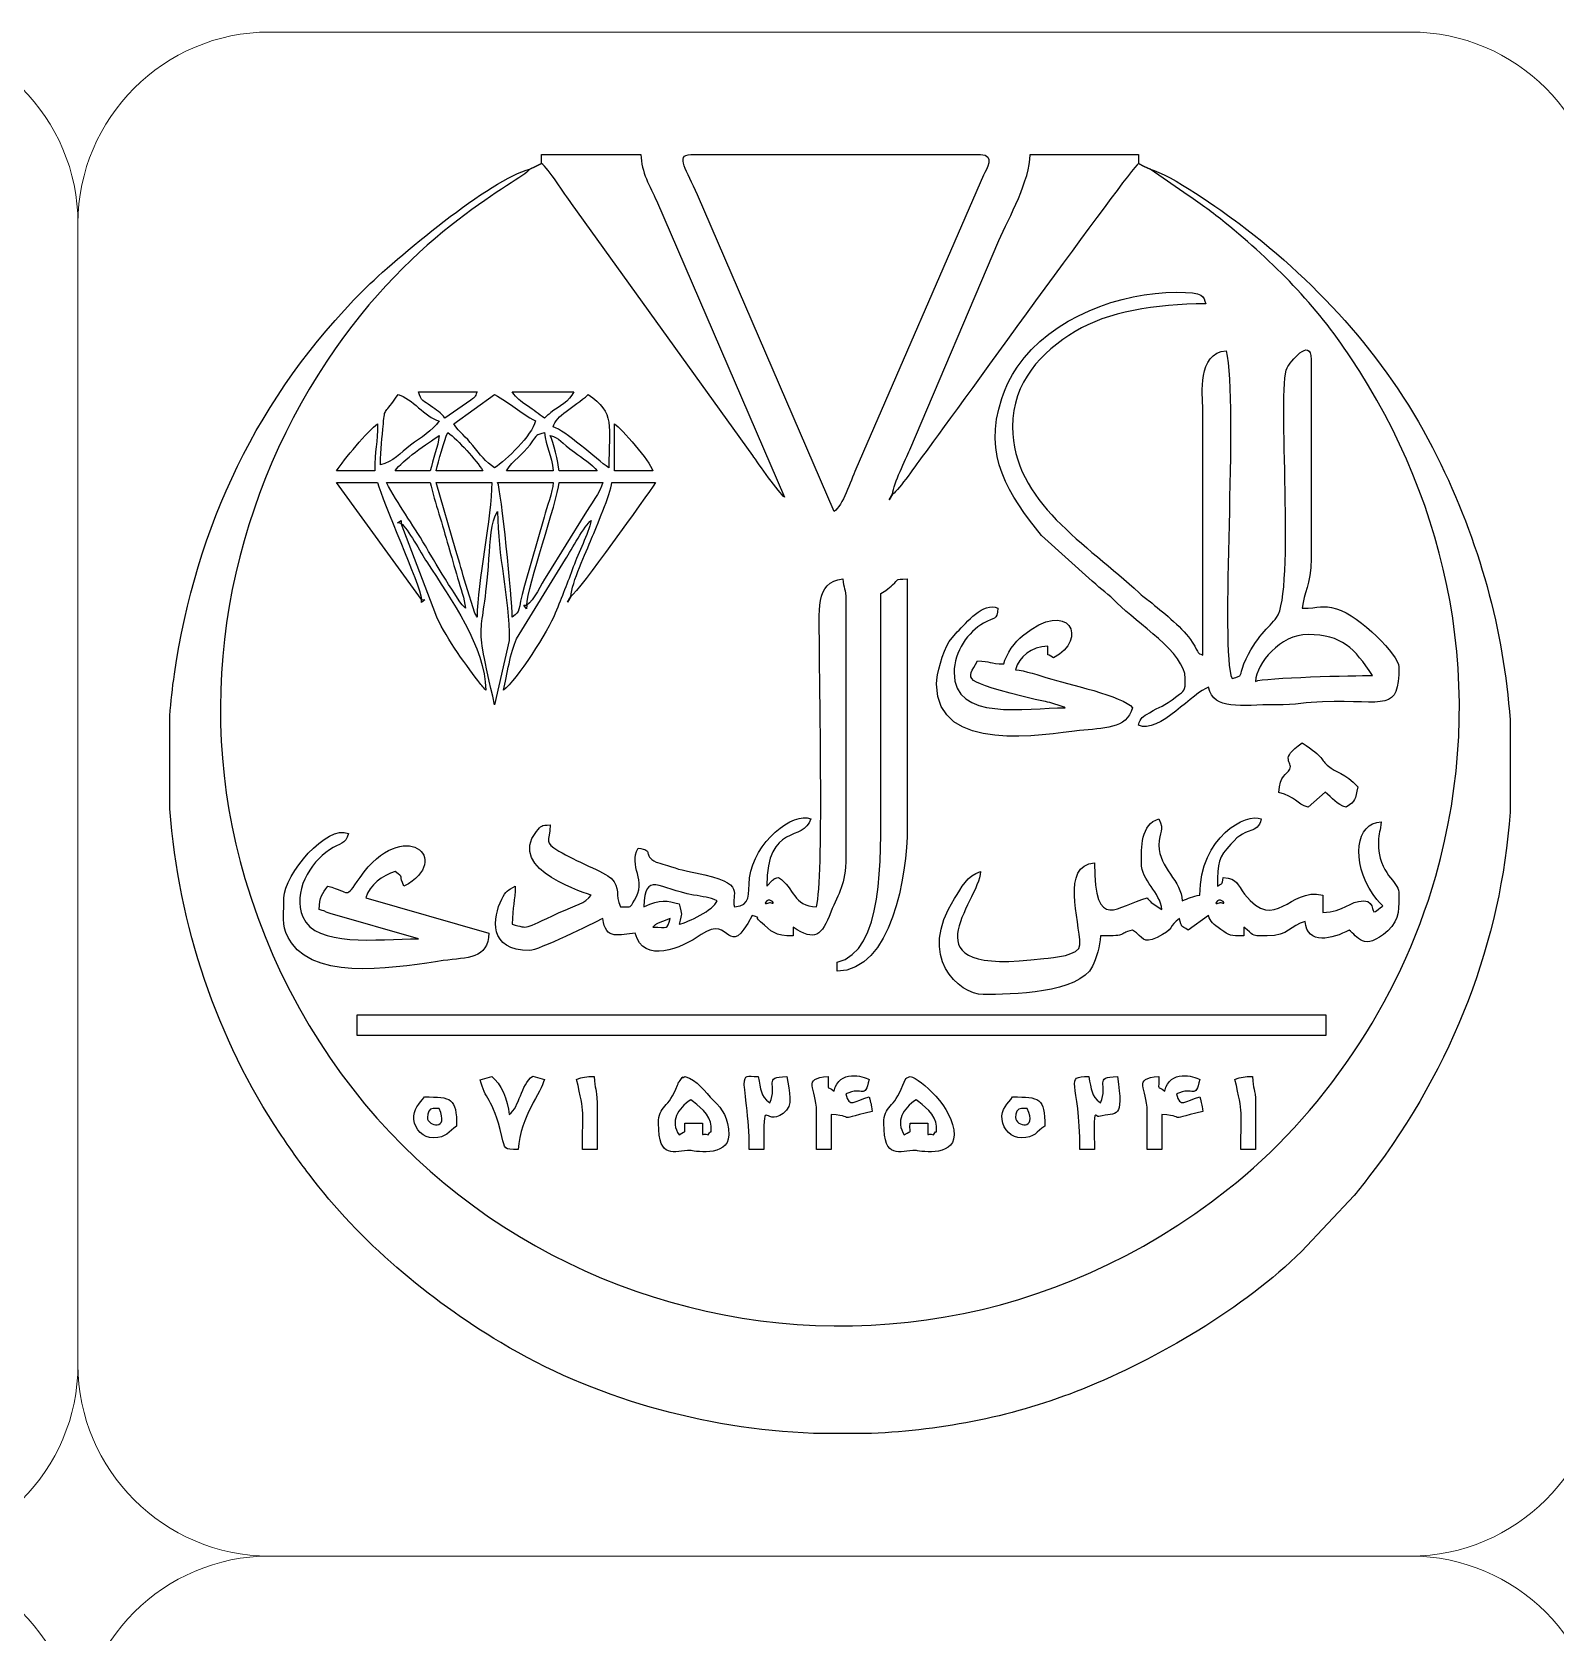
# Model space of a CAD drawing. Header units: millimetres. Extents: x -591 to 604, y 170 to 320.
# Drawn here: x 5.3 to 55.1, y 267.6 to 319.9 of the extents above; entities that cross this region are included whole.
import ezdxf

# ---------------------------------------------------------------- set-up
doc = ezdxf.new("R2010")
doc.units = ezdxf.units.MM
doc.header["$MEASUREMENT"] = 0
doc.layers.add('Layer 1', color=7, linetype='Continuous')

msp = doc.modelspace()

# ---------------------------------------------------------------- linework, layer by layer
at = {"layer": 'Layer 1', "color": 250, "lineweight": 18}
for points in [[(-36.7708, 319.8725), (-36.7708, 319.8725), (0.5166, 319.8725), (0.5166, 319.8725), (3.9625, 319.8725), (6.7729, 317.0621), (6.7729, 313.6162), (6.7729, 313.6162), (6.7729, 276.3288), (6.7729, 276.3288), (6.7729, 272.8829), (3.9625, 270.0725), (0.5166, 270.0725), (0.5166, 270.0725), (-36.7708, 270.0725), (-36.7708, 270.0725), (-40.2167, 270.0725), (-43.0271, 272.8829), (-43.0271, 276.3288), (-43.0271, 276.3288), (-43.0271, 313.6162), (-43.0271, 313.6162), (-43.0271, 317.0621), (-40.2167, 319.8725), (-36.7708, 319.8725)], [(13.0292, 319.8725), (13.0292, 319.8725), (50.3166, 319.8725), (50.3166, 319.8725), (53.7625, 319.8725), (56.5729, 317.0621), (56.5729, 313.6162), (56.5729, 313.6162), (56.5729, 276.3288), (56.5729, 276.3288), (56.5729, 272.8829), (53.7625, 270.0725), (50.3166, 270.0725), (50.3166, 270.0725), (13.0292, 270.0725), (13.0292, 270.0725), (9.5833, 270.0725), (6.7729, 272.8829), (6.7729, 276.3288), (6.7729, 276.3288), (6.7729, 313.6162), (6.7729, 313.6162), (6.7729, 317.0621), (9.5833, 319.8725), (13.0292, 319.8725)], [(-36.7708, 270.0725), (-36.7708, 270.0725), (0.5166, 270.0725), (0.5166, 270.0725), (3.9625, 270.0725), (6.7729, 267.2621), (6.7729, 263.8162), (6.7729, 263.8162), (6.7729, 226.5288), (6.7729, 226.5288), (6.7729, 223.0829), (3.9625, 220.2725), (0.5166, 220.2725), (0.5166, 220.2725), (-36.7708, 220.2725), (-36.7708, 220.2725), (-40.2167, 220.2725), (-43.0271, 223.0829), (-43.0271, 226.5288), (-43.0271, 226.5288), (-43.0271, 263.8162), (-43.0271, 263.8162), (-43.0271, 267.2621), (-40.2167, 270.0725), (-36.7708, 270.0725)], [(13.0292, 270.0725), (13.0292, 270.0725), (50.3166, 270.0725), (50.3166, 270.0725), (53.7625, 270.0725), (56.5729, 267.2621), (56.5729, 263.8162), (56.5729, 263.8162), (56.5729, 226.5288), (56.5729, 226.5288), (56.5729, 223.0829), (53.7625, 220.2725), (50.3166, 220.2725), (50.3166, 220.2725), (13.0292, 220.2725), (13.0292, 220.2725), (9.5833, 220.2725), (6.7729, 223.0829), (6.7729, 226.5288), (6.7729, 226.5288), (6.7729, 263.8162), (6.7729, 263.8162), (6.7729, 267.2621), (9.5833, 270.0725), (13.0292, 270.0725)]]:
    msp.add_open_spline(points, degree=3, knots=[0, 0, 0, 0, 0.125, 0.125, 0.125, 0.25, 0.25, 0.25, 0.375, 0.375, 0.375, 0.5, 0.5, 0.5, 0.625, 0.625, 0.625, 0.75, 0.75, 0.75, 0.875, 0.875, 0.875, 1, 1, 1, 1], dxfattribs=at)
at = {"layer": 'Layer 1', "color": 240}
for points, knots in [([(21.7283, 315.4831), (21.7283, 315.4831), (21.5371, 315.3875), (21.5371, 315.3875), (21.5371, 315.3875), (21.7283, 315.4831), (21.7283, 315.4831)], [0, 0, 0, 0, 0.5, 0.5, 0.5, 1, 1, 1, 1]), ([(21.9196, 315.5787), (21.9196, 315.5787), (21.7283, 315.4831), (21.7283, 315.4831), (21.7283, 315.4831), (21.9196, 315.5787), (21.9196, 315.5787)], [0, 0, 0, 0, 0.5, 0.5, 0.5, 1, 1, 1, 1]), ([(21.9196, 315.5787), (22.1502, 315.4096), (22.6702, 314.5777), (22.9027, 314.267), (22.9027, 314.267), (28.8232, 306.0356), (28.8232, 306.0356), (28.9936, 305.7854), (29.6925, 304.7977), (29.8561, 304.678), (29.8561, 304.678), (25.6753, 314.3622), (25.6753, 314.3622), (25.4812, 314.8163), (25.1706, 315.3037), (25.1706, 315.8656), (25.1706, 315.8656), (21.9196, 315.8656), (21.9196, 315.8656), (21.9196, 315.8656), (21.9196, 315.5787), (21.9196, 315.5787)], [0, 0, 0, 0, 0.1428571, 0.1428571, 0.1428571, 0.2857143, 0.2857143, 0.2857143, 0.4285714, 0.4285714, 0.4285714, 0.5714286, 0.5714286, 0.5714286, 0.7142857, 0.7142857, 0.7142857, 0.8571429, 0.8571429, 0.8571429, 1, 1, 1, 1]), ([(31.4816, 304.1999), (31.7687, 304.4104), (32.0157, 305.1724), (32.1919, 305.5932), (32.1919, 305.5932), (36.3667, 315.1944), (36.3667, 315.1944), (36.4563, 315.3854), (36.7591, 315.8656), (36.2625, 315.8656), (36.2625, 315.8656), (26.7963, 315.8656), (26.7963, 315.8656), (26.2735, 315.8656), (26.6796, 315.3359), (27.0138, 314.5534), (27.0138, 314.5534), (31.4816, 304.1999), (31.4816, 304.1999)], [0, 0, 0, 0, 0.1666667, 0.1666667, 0.1666667, 0.3333333, 0.3333333, 0.3333333, 0.5, 0.5, 0.5, 0.6666667, 0.6666667, 0.6666667, 0.8333333, 0.8333333, 0.8333333, 1, 1, 1, 1]), ([(33.394, 304.7736), (33.6156, 304.922), (34.1902, 305.7717), (34.405, 306.0575), (35.1037, 306.9873), (41.1305, 315.3622), (41.4261, 315.5787), (41.4261, 315.5787), (41.4261, 315.8656), (41.4261, 315.8656), (41.4261, 315.8656), (37.8881, 315.8656), (37.8881, 315.8656), (37.8881, 315.0549), (37.1991, 313.802), (36.869, 313.06), (36.869, 313.06), (33.9541, 306.2215), (33.9541, 306.2215), (33.8212, 305.8995), (33.424, 305.1346), (33.394, 304.7736)], [0, 0, 0, 0, 0.1428571, 0.1428571, 0.1428571, 0.2857143, 0.2857143, 0.2857143, 0.4285714, 0.4285714, 0.4285714, 0.5714286, 0.5714286, 0.5714286, 0.7142857, 0.7142857, 0.7142857, 0.8571429, 0.8571429, 0.8571429, 1, 1, 1, 1]), ([(41.6174, 315.4831), (41.6174, 315.4831), (41.4261, 315.5787), (41.4261, 315.5787), (41.4261, 315.5787), (41.6174, 315.4831), (41.6174, 315.4831)], [0, 0, 0, 0, 0.5, 0.5, 0.5, 1, 1, 1, 1]), ([(41.8086, 315.3875), (41.8086, 315.3875), (41.6174, 315.4831), (41.6174, 315.4831), (41.6174, 315.4831), (41.8086, 315.3875), (41.8086, 315.3875)], [0, 0, 0, 0, 0.5, 0.5, 0.5, 1, 1, 1, 1]), ([(41.8086, 315.3875), (41.8086, 315.3875), (43.0517, 314.527), (43.0517, 314.527), (43.5052, 314.2247), (43.8274, 313.9902), (44.2645, 313.6364), (45.8564, 312.3483), (47.2343, 310.9385), (48.3687, 309.2301), (51.5679, 304.4115), (52.8842, 298.4305), (51.1401, 292.2866), (49.9464, 288.0813), (47.3604, 284.438), (44.35, 282.0562), (32.9688, 273.0512), (16.3576, 278.2985), (12.2269, 292.2121), (10.456, 298.177), (11.7464, 304.354), (14.9008, 309.1151), (17.785, 313.4681), (21.2318, 314.9707), (21.5371, 315.3875), (20.2893, 315.0968), (17.1263, 312.4586), (16.1108, 311.4432), (12.6588, 307.9916), (10.6269, 303.7153), (9.9241, 298.8881), (9.8586, 298.4392), (9.8096, 297.9872), (9.7759, 297.5331), (9.7759, 297.5331), (9.7759, 294.4858), (9.7759, 294.4858), (10.0508, 290.6946), (11.3288, 286.9401), (13.371, 283.8897), (13.7116, 283.381), (13.9595, 283.0306), (14.3237, 282.5477), (15.9836, 280.3463), (18.2312, 278.46), (20.5861, 277.0489), (23.6029, 275.2412), (27.1899, 274.2299), (30.8087, 274.0793), (30.8087, 274.0793), (32.7016, 274.0793), (32.7016, 274.0793), (35.0773, 274.1787), (37.4263, 274.6554), (39.5957, 275.5271), (42.0467, 276.5121), (44.8903, 278.181), (46.7588, 280.0297), (46.7588, 280.0297), (48.4738, 281.8528), (48.4738, 281.8528), (48.6527, 282.0643), (48.8271, 282.2916), (48.981, 282.4928), (51.7437, 286.1041), (53.2745, 290.1925), (53.5699, 294.3787), (53.5699, 294.3787), (53.5699, 297.3939), (53.5699, 297.3939), (53.3652, 300.3065), (52.5689, 303.2224), (51.1794, 306.0167), (49.6627, 309.0669), (47.3818, 311.6047), (44.7182, 313.6118), (44.1522, 314.0384), (42.463, 315.2351), (41.8086, 315.3875)], [0, 0, 0, 0, 0.0384615, 0.0384615, 0.0384615, 0.0769231, 0.0769231, 0.0769231, 0.1153846, 0.1153846, 0.1153846, 0.1538462, 0.1538462, 0.1538462, 0.1923077, 0.1923077, 0.1923077, 0.2307692, 0.2307692, 0.2307692, 0.2692308, 0.2692308, 0.2692308, 0.3076923, 0.3076923, 0.3076923, 0.3461538, 0.3461538, 0.3461538, 0.3846154, 0.3846154, 0.3846154, 0.4230769, 0.4230769, 0.4230769, 0.4615385, 0.4615385, 0.4615385, 0.5, 0.5, 0.5, 0.5384615, 0.5384615, 0.5384615, 0.5769231, 0.5769231, 0.5769231, 0.6153846, 0.6153846, 0.6153846, 0.6538462, 0.6538462, 0.6538462, 0.6923077, 0.6923077, 0.6923077, 0.7307692, 0.7307692, 0.7307692, 0.7692308, 0.7692308, 0.7692308, 0.8076923, 0.8076923, 0.8076923, 0.8461538, 0.8461538, 0.8461538, 0.8846154, 0.8846154, 0.8846154, 0.9230769, 0.9230769, 0.9230769, 0.9615385, 0.9615385, 0.9615385, 1, 1, 1, 1]), ([(42.956, 298.7495), (42.956, 298.286), (42.941, 298.3803), (42.6767, 298.1682), (42.2403, 297.8179), (42.134, 297.8425), (41.7834, 297.6272), (41.5701, 297.4963), (41.4963, 297.4824), (41.4261, 297.2195), (42.0836, 296.9155), (43.2517, 298.3373), (43.7209, 298.4626), (43.9028, 297.6823), (44.7482, 297.8929), (45.9205, 297.8886), (46.5836, 297.8862), (46.9131, 297.9716), (47.4471, 297.9877), (49.5328, 298.0501), (49.9364, 297.6229), (49.9364, 299.1319), (49.9364, 299.489), (48.6728, 300.8026), (47.9039, 301.0268), (47.4175, 301.1686), (47.3521, 301.0443), (46.7808, 301.0443), (46.8242, 301.5662), (47.0677, 301.7736), (47.0677, 302.67), (47.0677, 302.67), (47.0677, 309.1721), (47.0677, 309.1721), (47.0677, 309.9439), (46.3635, 309.0628), (46.2864, 308.9017), (45.9469, 308.1923), (46.563, 301.5926), (45.9411, 300.7368), (45.7056, 300.4128), (45.2721, 300.1596), (44.8739, 299.222), (44.702, 298.8171), (44.8838, 298.8558), (44.486, 298.7495), (44.0744, 299.6073), (44.7002, 307.7185), (44.2947, 309.4589), (43.3349, 309.3791), (43.5294, 308.0296), (43.5297, 307.5466), (43.5297, 307.5466), (43.5297, 299.5144), (43.5297, 299.5144), (43.3248, 299.5971), (43.4418, 299.5253), (43.1842, 299.9339), (42.8935, 300.3949), (42.2948, 300.8529), (41.8746, 301.206), (41.6811, 301.3687), (41.6428, 301.3644), (41.4492, 301.5456), (39.7456, 303.1403), (37.3144, 304.521), (37.3144, 306.9728), (37.3144, 308.4435), (38.2426, 309.4092), (39.3611, 310.0897), (40.4008, 310.7222), (41.9764, 310.989), (43.6254, 310.989), (43.5568, 311.2456), (43.5755, 311.3715), (42.6692, 311.3715), (40.8711, 311.3715), (38.5887, 310.5647), (37.4651, 308.9259), (37.2345, 308.5895), (37.1036, 308.3163), (36.963, 307.8981), (36.3295, 306.0133), (37.1884, 304.7585), (38.255, 303.4192), (38.255, 303.4192), (39.9202, 301.929), (39.9202, 301.929), (40.2266, 301.6369), (40.4293, 301.5192), (40.7322, 301.2111), (41.3708, 300.562), (42.956, 299.5869), (42.956, 298.7495)], [0, 0, 0, 0, 0.0322581, 0.0322581, 0.0322581, 0.0645161, 0.0645161, 0.0645161, 0.0967742, 0.0967742, 0.0967742, 0.1290323, 0.1290323, 0.1290323, 0.1612903, 0.1612903, 0.1612903, 0.1935484, 0.1935484, 0.1935484, 0.2258065, 0.2258065, 0.2258065, 0.2580645, 0.2580645, 0.2580645, 0.2903226, 0.2903226, 0.2903226, 0.3225806, 0.3225806, 0.3225806, 0.3548387, 0.3548387, 0.3548387, 0.3870968, 0.3870968, 0.3870968, 0.4193548, 0.4193548, 0.4193548, 0.4516129, 0.4516129, 0.4516129, 0.483871, 0.483871, 0.483871, 0.516129, 0.516129, 0.516129, 0.5483871, 0.5483871, 0.5483871, 0.5806452, 0.5806452, 0.5806452, 0.6129032, 0.6129032, 0.6129032, 0.6451613, 0.6451613, 0.6451613, 0.6774194, 0.6774194, 0.6774194, 0.7096774, 0.7096774, 0.7096774, 0.7419355, 0.7419355, 0.7419355, 0.7741935, 0.7741935, 0.7741935, 0.8064516, 0.8064516, 0.8064516, 0.8387097, 0.8387097, 0.8387097, 0.8709677, 0.8709677, 0.8709677, 0.9032258, 0.9032258, 0.9032258, 0.9354839, 0.9354839, 0.9354839, 0.9677419, 0.9677419, 0.9677419, 1, 1, 1, 1]), ([(16.6605, 305.7298), (17.0675, 305.8246), (17.3042, 306.1187), (17.6437, 306.3721), (17.9833, 306.6254), (18.3565, 306.8409), (18.5729, 307.1641), (18.1133, 307.2869), (17.6937, 307.902), (17.2343, 308.0246), (16.7788, 307.3447), (16.803, 307.6277), (16.7524, 307.0723), (16.7083, 306.5869), (16.6605, 306.2771), (16.6605, 305.7298)], [0, 0, 0, 0, 0.2, 0.2, 0.2, 0.4, 0.4, 0.4, 0.6, 0.6, 0.6, 0.8, 0.8, 0.8, 1, 1, 1, 1]), ([(18.7642, 307.2597), (18.7642, 307.2597), (19.614, 307.8442), (19.614, 307.8442), (19.7573, 307.9789), (19.7375, 307.9037), (19.816, 308.1203), (19.816, 308.1203), (17.9036, 308.1203), (17.9036, 308.1203), (17.9884, 307.8024), (18.0634, 307.8212), (18.2983, 307.6546), (18.4777, 307.5275), (18.6404, 307.4285), (18.7642, 307.2597)], [0, 0, 0, 0, 0.2, 0.2, 0.2, 0.4, 0.4, 0.4, 0.6, 0.6, 0.6, 0.8, 0.8, 0.8, 1, 1, 1, 1]), ([(19.0511, 307.0685), (19.2452, 306.7785), (19.4475, 306.6596), (19.68, 306.3588), (19.9187, 306.0499), (20.087, 305.8368), (20.3897, 305.6342), (20.7705, 305.8891), (21.601, 306.6875), (21.7283, 307.1641), (21.2099, 307.4384), (20.9081, 307.7505), (20.3897, 308.0246), (20.3897, 308.0246), (19.0511, 307.0685), (19.0511, 307.0685)], [0, 0, 0, 0, 0.2, 0.2, 0.2, 0.4, 0.4, 0.4, 0.6, 0.6, 0.6, 0.8, 0.8, 0.8, 1, 1, 1, 1]), ([(22.0152, 307.2597), (22.0152, 307.2597), (22.1179, 307.3482), (22.1179, 307.3482), (22.1328, 307.3606), (22.2014, 307.4186), (22.222, 307.4355), (22.4782, 307.6437), (22.8527, 307.7922), (22.9714, 308.1203), (22.9714, 308.1203), (20.9634, 308.1203), (20.9634, 308.1203), (21.1153, 307.8935), (21.2178, 307.8195), (21.4594, 307.6602), (21.6908, 307.5077), (21.8163, 307.3928), (22.0152, 307.2597)], [0, 0, 0, 0, 0.1666667, 0.1666667, 0.1666667, 0.3333333, 0.3333333, 0.3333333, 0.5, 0.5, 0.5, 0.6666667, 0.6666667, 0.6666667, 0.8333333, 0.8333333, 0.8333333, 1, 1, 1, 1]), ([(22.3021, 306.9728), (22.6744, 306.8734), (23.7168, 305.9035), (24.1188, 305.6342), (24.1188, 307.0135), (24.3347, 307.432), (23.4495, 308.0246), (22.9571, 307.5967), (22.4, 307.3394), (22.3021, 306.9728)], [0, 0, 0, 0, 0.3333333, 0.3333333, 0.3333333, 0.6666667, 0.6666667, 0.6666667, 1, 1, 1, 1]), ([(15.2263, 305.5386), (15.2263, 305.5386), (16.4693, 305.5386), (16.4693, 305.5386), (16.4693, 306.2073), (16.5649, 306.4528), (16.5649, 307.0685), (16.2453, 306.8546), (15.4566, 305.8827), (15.2263, 305.5386)], [0, 0, 0, 0, 0.3333333, 0.3333333, 0.3333333, 0.6666667, 0.6666667, 0.6666667, 1, 1, 1, 1]), ([(17.1386, 305.5386), (17.1386, 305.5386), (18.286, 305.5386), (18.286, 305.5386), (18.3702, 305.8995), (18.5438, 306.3367), (18.5729, 306.686), (18.2141, 306.4458), (17.3593, 305.8679), (17.1386, 305.5386)], [0, 0, 0, 0, 0.3333333, 0.3333333, 0.3333333, 0.6666667, 0.6666667, 0.6666667, 1, 1, 1, 1]), ([(18.4773, 305.5386), (18.4773, 305.5386), (20.0072, 305.5386), (20.0072, 305.5386), (19.7827, 305.8737), (19.1956, 306.5568), (18.8598, 306.7816), (18.7315, 306.5145), (18.553, 305.8634), (18.4773, 305.5386)], [0, 0, 0, 0, 0.3333333, 0.3333333, 0.3333333, 0.6666667, 0.6666667, 0.6666667, 1, 1, 1, 1]), ([(20.7722, 305.5386), (20.7722, 305.5386), (22.3021, 305.5386), (22.3021, 305.5386), (22.2607, 306.0354), (22.053, 306.3277), (22.0152, 306.7816), (21.6852, 306.6935), (21.8474, 306.7722), (21.5506, 306.3857), (21.305, 306.066), (21.0007, 305.8798), (20.7722, 305.5386)], [0, 0, 0, 0, 0.25, 0.25, 0.25, 0.5, 0.5, 0.5, 0.75, 0.75, 0.75, 1, 1, 1, 1]), ([(22.4934, 305.5386), (22.4934, 305.5386), (23.7363, 305.5386), (23.7363, 305.5386), (23.5888, 305.7402), (23.2334, 305.9614), (22.9979, 306.1388), (22.5521, 306.4747), (22.5151, 306.6037), (22.2065, 306.686), (22.2967, 306.4979), (22.4714, 305.8025), (22.4934, 305.5386)], [0, 0, 0, 0, 0.25, 0.25, 0.25, 0.5, 0.5, 0.5, 0.75, 0.75, 0.75, 1, 1, 1, 1]), ([(24.3101, 305.5386), (24.3101, 305.5386), (25.5531, 305.5386), (25.5531, 305.5386), (25.468, 305.8573), (24.5319, 306.906), (24.3101, 307.0685), (24.3101, 307.0685), (24.3101, 305.5386), (24.3101, 305.5386)], [0, 0, 0, 0, 0.3333333, 0.3333333, 0.3333333, 0.6666667, 0.6666667, 0.6666667, 1, 1, 1, 1]), ([(17.9992, 301.3313), (17.9584, 301.8214), (16.7091, 304.5372), (16.5649, 305.156), (16.5649, 305.156), (15.2263, 305.156), (15.2263, 305.156), (15.2263, 305.156), (17.9992, 301.3313), (17.9992, 301.3313)], [0, 0, 0, 0, 0.3333333, 0.3333333, 0.3333333, 0.6666667, 0.6666667, 0.6666667, 1, 1, 1, 1]), ([(19.4335, 301.0443), (19.4082, 301.348), (19.2728, 301.713), (19.1799, 302.0338), (19.0716, 302.4078), (18.9684, 302.7603), (18.8806, 303.0731), (18.6825, 303.7783), (18.4441, 304.4774), (18.286, 305.156), (18.286, 305.156), (16.8518, 305.156), (16.8518, 305.156), (17.2382, 304.4256), (17.6935, 303.8096), (18.1257, 303.0833), (18.331, 302.7382), (19.2357, 301.1892), (19.4335, 301.0443)], [0, 0, 0, 0, 0.1666667, 0.1666667, 0.1666667, 0.3333333, 0.3333333, 0.3333333, 0.5, 0.5, 0.5, 0.6666667, 0.6666667, 0.6666667, 0.8333333, 0.8333333, 0.8333333, 1, 1, 1, 1]), ([(19.816, 300.7576), (19.816, 301.8683), (20.294, 304.0569), (20.294, 305.156), (20.294, 305.156), (18.4773, 305.156), (18.4773, 305.156), (18.4773, 305.156), (19.1259, 302.9361), (19.1259, 302.9361), (19.241, 302.5262), (19.3295, 302.2169), (19.4447, 301.8206), (19.4447, 301.8206), (19.7462, 300.8789), (19.7462, 300.8789), (19.7544, 300.8624), (19.774, 300.831), (19.7808, 300.818), (19.7877, 300.8049), (19.8026, 300.7766), (19.816, 300.7576)], [0, 0, 0, 0, 0.1428571, 0.1428571, 0.1428571, 0.2857143, 0.2857143, 0.2857143, 0.4285714, 0.4285714, 0.4285714, 0.5714286, 0.5714286, 0.5714286, 0.7142857, 0.7142857, 0.7142857, 0.8571429, 0.8571429, 0.8571429, 1, 1, 1, 1]), ([(20.9634, 300.7576), (21.2617, 300.976), (21.1147, 300.8874), (21.3666, 301.7886), (21.3666, 301.7886), (22.0039, 304.0198), (22.0039, 304.0198), (22.0985, 304.3439), (22.2748, 304.829), (22.3021, 305.156), (22.3021, 305.156), (20.4853, 305.156), (20.4853, 305.156), (20.6034, 304.91), (20.9634, 301.313), (20.9634, 300.7576)], [0, 0, 0, 0, 0.2, 0.2, 0.2, 0.4, 0.4, 0.4, 0.6, 0.6, 0.6, 0.8, 0.8, 0.8, 1, 1, 1, 1]), ([(21.4415, 301.1399), (21.6759, 301.3117), (21.9085, 301.8235), (22.0923, 302.1148), (22.0923, 302.1148), (23.3353, 304.1228), (23.3353, 304.1228), (23.519, 304.4145), (23.8399, 304.8278), (23.9276, 305.156), (23.9276, 305.156), (22.4934, 305.156), (22.4934, 305.156), (22.4408, 304.524), (21.4553, 301.7594), (21.4415, 301.1399)], [0, 0, 0, 0, 0.2, 0.2, 0.2, 0.4, 0.4, 0.4, 0.6, 0.6, 0.6, 0.8, 0.8, 0.8, 1, 1, 1, 1]), ([(22.8758, 301.4269), (23.1455, 301.6074), (25.3224, 304.6687), (25.6489, 305.156), (25.6489, 305.156), (24.2145, 305.156), (24.2145, 305.156), (24.182, 304.7663), (23.7025, 303.685), (23.5589, 303.3256), (23.3777, 302.8723), (22.9144, 301.8902), (22.8758, 301.4269)], [0, 0, 0, 0, 0.25, 0.25, 0.25, 0.5, 0.5, 0.5, 0.75, 0.75, 0.75, 1, 1, 1, 1]), ([(33.394, 304.7736), (33.394, 304.7736), (33.284, 304.5872), (33.284, 304.5872), (33.284, 304.5872), (33.394, 304.7736), (33.394, 304.7736)], [0, 0, 0, 0, 0.5, 0.5, 0.5, 1, 1, 1, 1]), ([(20.3897, 297.8889), (20.3897, 297.8889), (20.8678, 299.9925), (20.8678, 299.9925), (20.8678, 301.4315), (20.4853, 302.7305), (20.4853, 304.1999), (20.2604, 303.8761), (20.2395, 303.2323), (20.2018, 302.6666), (20.0087, 299.7816), (19.6616, 301.0142), (20.3897, 297.8889)], [0, 0, 0, 0, 0.25, 0.25, 0.25, 0.5, 0.5, 0.5, 0.75, 0.75, 0.75, 1, 1, 1, 1]), ([(17.3299, 303.8174), (17.3299, 303.8174), (17.3299, 303.913), (17.3299, 303.913), (17.3299, 303.913), (17.2183, 303.8333), (17.2183, 303.8333), (17.2183, 303.8333), (17.3299, 303.8174), (17.3299, 303.8174)], [0, 0, 0, 0, 0.3333333, 0.3333333, 0.3333333, 0.6666667, 0.6666667, 0.6666667, 1, 1, 1, 1]), ([(17.3299, 303.8174), (17.3299, 303.8174), (18.4624, 300.8383), (18.4624, 300.8383), (18.7034, 300.2315), (19.4056, 299.2434), (19.8415, 298.6793), (19.9354, 298.5581), (20.0182, 298.4644), (20.1028, 298.367), (20.0711, 299.7936), (18.9738, 301.3132), (18.1717, 302.5556), (17.972, 302.8649), (17.5592, 303.6493), (17.3299, 303.8174)], [0, 0, 0, 0, 0.2, 0.2, 0.2, 0.4, 0.4, 0.4, 0.6, 0.6, 0.6, 0.8, 0.8, 0.8, 1, 1, 1, 1]), ([(20.6766, 298.367), (21.108, 298.6832), (22.149, 300.3167), (22.3707, 300.8802), (22.5823, 301.4177), (22.7751, 301.8804), (22.9603, 302.3942), (23.1314, 302.8696), (23.4384, 303.4549), (23.5451, 303.913), (23.3153, 303.7446), (22.9035, 302.961), (22.7033, 302.6513), (22.7033, 302.6513), (21.1045, 300.0426), (21.1045, 300.0426), (20.9073, 299.627), (20.7882, 298.8466), (20.6766, 298.367)], [0, 0, 0, 0, 0.1666667, 0.1666667, 0.1666667, 0.3333333, 0.3333333, 0.3333333, 0.5, 0.5, 0.5, 0.6666667, 0.6666667, 0.6666667, 0.8333333, 0.8333333, 0.8333333, 1, 1, 1, 1]), ([(30.9079, 291.2911), (30.1415, 291.3081), (30.1967, 291.8912), (29.6649, 292.2473), (29.4908, 292.2007), (29.568, 292.2274), (29.4703, 292.1549), (29.4703, 292.1549), (29.2824, 291.9605), (29.2824, 291.9605), (29.2824, 294.0652), (30.5095, 293.3842), (30.7167, 294.1597), (30.1532, 294.4202), (28.8608, 293.3889), (28.7219, 292.2339), (28.6537, 291.6663), (28.7842, 291.3371), (28.2306, 291.2911), (28.0678, 291.6852), (28.7304, 292.061), (26.9472, 292.3982), (26.4762, 292.4871), (26.3148, 292.5497), (25.8886, 292.6783), (25.8835, 292.6798), (25.6815, 292.7421), (25.6709, 292.7475), (25.1776, 292.9959), (25.6345, 293.1423), (25.0752, 293.2035), (24.7476, 292.6205), (25.3822, 292.1368), (24.9604, 291.5039), (24.7796, 291.2326), (24.9126, 291.3002), (24.5014, 291.2911), (24.3134, 291.6829), (24.5213, 291.895), (24.1914, 292.2241), (24.005, 292.4101), (22.9862, 292.8026), (22.4917, 293.1086), (21.967, 293.4335), (22.1931, 293.3706), (22.2065, 293.9685), (21.8827, 293.9415), (21.932, 293.9611), (21.7562, 293.7493), (20.7183, 292.4975), (23.5183, 291.6757), (23.5451, 291.6736), (23.3359, 291.3879), (23.049, 291.352), (22.4959, 291.0971), (21.2547, 290.5253), (21.5505, 290.5806), (20.9634, 290.7174), (20.9634, 291.2979), (21.0591, 291.4835), (21.0591, 291.9605), (20.8293, 291.8389), (20.7504, 291.8046), (20.6199, 291.5387), (20.3249, 290.9373), (20.1608, 289.8567), (21.5371, 289.8567), (21.7748, 289.8567), (23.6251, 290.7485), (23.9276, 290.9085), (23.9894, 290.1655), (24.5026, 290.3908), (24.9794, 290.4304), (25.2551, 289.398), (26.4936, 289.9298), (27.1396, 290.379), (28.1524, 291.0832), (27.9728, 289.4329), (28.8043, 291.0041), (29.1728, 290.8708), (28.8263, 291.022), (29.0777, 290.7994), (29.4487, 290.4709), (29.5321, 290.3348), (30.143, 290.3348), (30.143, 290.3348), (30.143, 290.6216), (30.143, 290.6216), (30.8633, 290.1391), (31.0714, 290.3447), (31.3736, 291.1121), (31.6347, 291.7752), (31.8641, 291.9724), (31.8641, 292.9166), (31.8641, 292.9166), (31.8641, 301.3313), (31.8641, 301.3313), (31.8641, 301.661), (31.7934, 301.7015), (31.7685, 302.0006), (30.8403, 301.9234), (31.0034, 300.8883), (31.0035, 299.8969), (31.0037, 298.0505), (31.1429, 292.2997), (30.9079, 291.2911)], [0, 0, 0, 0, 0.0285714, 0.0285714, 0.0285714, 0.0571429, 0.0571429, 0.0571429, 0.0857143, 0.0857143, 0.0857143, 0.1142857, 0.1142857, 0.1142857, 0.1428571, 0.1428571, 0.1428571, 0.1714286, 0.1714286, 0.1714286, 0.2, 0.2, 0.2, 0.2285714, 0.2285714, 0.2285714, 0.2571429, 0.2571429, 0.2571429, 0.2857143, 0.2857143, 0.2857143, 0.3142857, 0.3142857, 0.3142857, 0.3428571, 0.3428571, 0.3428571, 0.3714286, 0.3714286, 0.3714286, 0.4, 0.4, 0.4, 0.4285714, 0.4285714, 0.4285714, 0.4571429, 0.4571429, 0.4571429, 0.4857143, 0.4857143, 0.4857143, 0.5142857, 0.5142857, 0.5142857, 0.5428571, 0.5428571, 0.5428571, 0.5714286, 0.5714286, 0.5714286, 0.6, 0.6, 0.6, 0.6285714, 0.6285714, 0.6285714, 0.6571429, 0.6571429, 0.6571429, 0.6857143, 0.6857143, 0.6857143, 0.7142857, 0.7142857, 0.7142857, 0.7428571, 0.7428571, 0.7428571, 0.7714286, 0.7714286, 0.7714286, 0.8, 0.8, 0.8, 0.8285714, 0.8285714, 0.8285714, 0.8571429, 0.8571429, 0.8571429, 0.8857143, 0.8857143, 0.8857143, 0.9142857, 0.9142857, 0.9142857, 0.9428571, 0.9428571, 0.9428571, 0.9714286, 0.9714286, 0.9714286, 1, 1, 1, 1]), ([(33.0115, 301.5225), (33.0115, 299.2913), (33.0115, 297.0602), (33.0115, 294.8291), (33.0115, 292.8472), (33.0967, 289.8283), (31.5773, 289.4742), (31.5773, 289.4742), (31.5773, 289.1873), (31.5773, 289.1873), (33.3528, 289.1873), (33.8721, 292.3273), (33.8721, 293.8728), (33.8721, 293.8728), (33.8721, 302.0006), (33.8721, 302.0006), (33.4106, 301.9903), (33.6296, 301.9958), (33.3936, 301.8096), (33.3918, 301.8082), (33.314, 301.7342), (33.2396, 301.677), (33.1344, 301.5959), (33.0946, 301.578), (33.0115, 301.5225)], [0, 0, 0, 0, 0.125, 0.125, 0.125, 0.25, 0.25, 0.25, 0.375, 0.375, 0.375, 0.5, 0.5, 0.5, 0.625, 0.625, 0.625, 0.75, 0.75, 0.75, 0.875, 0.875, 0.875, 1, 1, 1, 1]), ([(17.9992, 301.3313), (17.9992, 301.3313), (17.9992, 301.2357), (17.9992, 301.2357), (17.9992, 301.2357), (18.1108, 301.3154), (18.1108, 301.3154), (18.1108, 301.3154), (17.9992, 301.3313), (17.9992, 301.3313)], [0, 0, 0, 0, 0.3333333, 0.3333333, 0.3333333, 0.6666667, 0.6666667, 0.6666667, 1, 1, 1, 1]), ([(22.8758, 301.4269), (22.8758, 301.4269), (22.7658, 301.2403), (22.7658, 301.2403), (22.7658, 301.2403), (22.8758, 301.4269), (22.8758, 301.4269)], [0, 0, 0, 0, 0.5, 0.5, 0.5, 1, 1, 1, 1]), ([(34.8282, 298.5582), (34.8282, 296.2664), (38.3497, 296.92), (39.4968, 297.0452), (40.2581, 297.1285), (41.0474, 297.0916), (41.2349, 297.7932), (40.9614, 298.1665), (39.0438, 298.5844), (38.4736, 298.7612), (38.2211, 298.8396), (37.699, 299.0123), (37.41, 299.0363), (37.5231, 299.46), (37.9195, 299.7892), (38.4618, 299.8013), (38.4989, 299.3572), (38.3594, 299.6341), (38.6532, 299.4187), (39.7952, 300.0232), (39.1828, 301.3947), (37.6383, 300.1468), (37.4055, 299.959), (37.1006, 299.5412), (37.0277, 299.2275), (36.547, 299.2275), (36.5995, 299.3136), (36.167, 299.3232), (35.8232, 298.6736), (35.5384, 298.701), (38.0576, 298.0583), (38.1947, 298.0234), (38.3153, 298.0107), (38.5368, 297.9638), (38.5368, 297.9638), (38.972, 297.8252), (38.972, 297.8252), (38.9861, 297.8191), (39.0155, 297.806), (39.0357, 297.7932), (37.741, 297.7932), (35.402, 297.3294), (35.402, 298.9407), (35.402, 299.6393), (35.8729, 300.2754), (36.3635, 300.561), (36.7371, 300.7785), (36.7898, 300.6188), (36.8363, 301.0443), (36.349, 301.2698), (35.8167, 300.5689), (35.505, 300.2721), (35.505, 300.2721), (35.2456, 299.9578), (35.2456, 299.9578), (35.0266, 299.6085), (34.8282, 298.8962), (34.8282, 298.5582)], [0, 0, 0, 0, 0.0526316, 0.0526316, 0.0526316, 0.1052632, 0.1052632, 0.1052632, 0.1578947, 0.1578947, 0.1578947, 0.2105263, 0.2105263, 0.2105263, 0.2631579, 0.2631579, 0.2631579, 0.3157895, 0.3157895, 0.3157895, 0.3684211, 0.3684211, 0.3684211, 0.4210526, 0.4210526, 0.4210526, 0.4736842, 0.4736842, 0.4736842, 0.5263158, 0.5263158, 0.5263158, 0.5789474, 0.5789474, 0.5789474, 0.6315789, 0.6315789, 0.6315789, 0.6842105, 0.6842105, 0.6842105, 0.7368421, 0.7368421, 0.7368421, 0.7894737, 0.7894737, 0.7894737, 0.8421053, 0.8421053, 0.8421053, 0.8947368, 0.8947368, 0.8947368, 0.9473684, 0.9473684, 0.9473684, 1, 1, 1, 1]), ([(21.4415, 301.1399), (21.4415, 301.1399), (21.3459, 301.1399), (21.3459, 301.1399), (21.3459, 301.1399), (21.4256, 301.0285), (21.4256, 301.0285), (21.4256, 301.0285), (21.4415, 301.1399), (21.4415, 301.1399)], [0, 0, 0, 0, 0.3333333, 0.3333333, 0.3333333, 0.6666667, 0.6666667, 0.6666667, 1, 1, 1, 1]), ([(45.2509, 298.6538), (45.3003, 299.2482), (46.042, 300.1839), (46.972, 300.1839), (48.0821, 300.1839), (48.4813, 299.7327), (49.0757, 298.845), (48.4883, 298.845), (45.5239, 298.785), (45.2509, 298.6538)], [0, 0, 0, 0, 0.3333333, 0.3333333, 0.3333333, 0.6666667, 0.6666667, 0.6666667, 1, 1, 1, 1]), ([(46.0158, 295.0203), (46.5692, 294.8913), (46.5856, 294.6453), (46.972, 294.5422), (46.972, 294.5422), (47.5279, 295.0389), (47.5279, 295.0389), (47.7553, 294.8381), (47.9063, 294.6245), (48.2151, 294.5422), (48.5416, 294.7608), (48.4955, 294.7736), (48.5975, 295.2115), (48.1742, 295.6577), (47.866, 295.687), (47.6402, 295.8797), (47.3635, 296.1154), (47.5261, 296.1467), (46.7808, 296.6458), (45.9874, 296.1145), (46.4959, 296.0234), (46.3733, 295.7833), (46.2814, 295.6038), (46.0287, 295.5937), (46.0158, 295.0203)], [0, 0, 0, 0, 0.125, 0.125, 0.125, 0.25, 0.25, 0.25, 0.375, 0.375, 0.375, 0.5, 0.5, 0.5, 0.625, 0.625, 0.625, 0.75, 0.75, 0.75, 0.875, 0.875, 0.875, 1, 1, 1, 1]), ([(13.505, 291.578), (13.505, 290.7362), (13.4014, 290.6412), (13.7558, 290.1075), (14.6185, 288.8086), (17.4465, 289.3564), (18.7099, 289.5285), (19.5067, 289.637), (20.1792, 289.571), (20.1985, 290.4304), (20.1985, 290.4304), (16.1825, 291.578), (16.1825, 291.578), (16.2923, 291.9894), (16.7289, 292.3291), (17.1386, 292.4385), (17.4545, 292.2071), (17.2459, 292.3344), (17.4255, 291.9605), (19.0735, 292.8325), (17.415, 294.2894), (15.9908, 292.2476), (15.4581, 291.4841), (15.6999, 291.7833), (14.9393, 291.9605), (14.7649, 291.6998), (14.6624, 291.6409), (14.6524, 291.1955), (15.0074, 291.1127), (14.6825, 291.1742), (15.0092, 291.074), (15.0092, 291.074), (17.9036, 290.2392), (17.9036, 290.2392), (16.5306, 290.2392), (14.5525, 289.959), (14.1227, 290.9551), (13.7769, 291.7563), (14.3529, 292.7319), (14.9935, 293.1492), (15.3471, 293.3795), (15.5113, 293.3166), (15.6088, 293.6816), (14.9211, 293.9996), (13.505, 292.3441), (13.505, 291.578)], [0, 0, 0, 0, 0.0666667, 0.0666667, 0.0666667, 0.1333333, 0.1333333, 0.1333333, 0.2, 0.2, 0.2, 0.2666667, 0.2666667, 0.2666667, 0.3333333, 0.3333333, 0.3333333, 0.4, 0.4, 0.4, 0.4666667, 0.4666667, 0.4666667, 0.5333333, 0.5333333, 0.5333333, 0.6, 0.6, 0.6, 0.6666667, 0.6666667, 0.6666667, 0.7333333, 0.7333333, 0.7333333, 0.8, 0.8, 0.8, 0.8666667, 0.8666667, 0.8666667, 0.9333333, 0.9333333, 0.9333333, 1, 1, 1, 1]), ([(43.4341, 291.6736), (43.2024, 291.6195), (43.0504, 291.5735), (42.8604, 291.4822), (42.846, 292.1271), (42.0954, 292.5548), (42.0954, 293.2991), (42.0954, 293.7648), (42.2863, 293.7618), (42.0954, 294.1597), (41.5028, 294.0014), (41.5217, 293.1991), (41.5217, 292.7254), (41.5217, 292.1293), (42.1427, 291.7779), (42.1911, 291.1955), (42.1911, 291.1955), (41.8465, 291.4246), (41.8465, 291.4246), (41.7916, 291.4789), (41.7328, 291.5591), (41.7129, 291.578), (40.7468, 291.3529), (39.9918, 290.3775), (39.9918, 292.7254), (38.8788, 292.6328), (39.5136, 290.8626), (39.5136, 290.0479), (39.5136, 289.6866), (38.6448, 289.637), (38.3382, 289.5979), (33.603, 288.9935), (36.2402, 291.4301), (36.2625, 292.4385), (35.8234, 292.3213), (35.6473, 291.9122), (35.4193, 291.5607), (34.1805, 289.6518), (35.5493, 288.4224), (36.3582, 288.4224), (37.2625, 288.4224), (39.4994, 288.4567), (39.9281, 289.3467), (40.0469, 289.5933), (40.1759, 290.0148), (40.1831, 290.3348), (41.1693, 290.3348), (40.6844, 290.3978), (41.2349, 290.5262), (41.6143, 290.272), (41.5516, 290.0626), (42.0336, 290.2888), (42.6119, 290.5606), (42.4173, 290.6539), (42.7648, 290.9085), (42.854, 290.5745), (42.8012, 290.6938), (43.0517, 290.5262), (43.0517, 290.5262), (43.7209, 291.0041), (43.7209, 291.0041), (43.7758, 290.7989), (43.8691, 290.7244), (44.1215, 290.5441), (44.3955, 290.3482), (44.422, 290.3348), (44.8684, 290.3348), (44.8684, 290.3348), (44.8684, 290.6216), (44.8684, 290.6216), (45.2529, 290.3641), (44.9845, 290.3348), (45.6334, 290.3348), (46.3491, 290.3348), (46.3733, 290.6786), (46.8764, 290.8129), (46.9429, 290.0141), (47.7678, 290.2389), (48.3107, 290.5262), (48.5869, 290.3411), (48.7791, 289.7879), (49.5725, 290.5073), (49.9844, 290.8806), (49.9364, 291.2878), (49.9364, 291.7692), (49.9364, 292.1071), (49.2669, 292.3414), (49.2669, 293.3948), (49.2669, 293.7244), (49.3376, 293.7649), (49.3625, 294.0641), (48.5277, 294.0454), (48.3544, 292.7916), (49.1, 291.69), (49.4509, 291.1714), (49.5133, 291.4283), (49.2623, 291.1982), (48.9621, 290.9232), (49.2231, 291.4822), (48.7888, 291.4822), (48.3106, 291.4822), (48.1549, 291.1155), (47.4501, 291.0999), (47.4501, 291.0999), (47.4501, 291.6736), (47.4501, 291.6736), (46.3377, 291.9327), (45.9266, 290.4206), (44.8966, 291.7017), (44.6448, 292.0152), (44.6767, 292.2076), (44.1991, 292.2473), (44.1322, 291.9677), (44.2114, 292.1095), (44.0078, 291.9605), (44.0078, 292.7375), (44.0541, 292.9033), (44.4455, 293.3396), (45.0218, 293.9826), (45.294, 293.6046), (45.4421, 294.1597), (44.9656, 294.38), (43.4341, 293.5768), (43.4341, 291.6736)], [0, 0, 0, 0, 0.0243902, 0.0243902, 0.0243902, 0.0487805, 0.0487805, 0.0487805, 0.0731707, 0.0731707, 0.0731707, 0.097561, 0.097561, 0.097561, 0.1219512, 0.1219512, 0.1219512, 0.1463415, 0.1463415, 0.1463415, 0.1707317, 0.1707317, 0.1707317, 0.195122, 0.195122, 0.195122, 0.2195122, 0.2195122, 0.2195122, 0.2439024, 0.2439024, 0.2439024, 0.2682927, 0.2682927, 0.2682927, 0.2926829, 0.2926829, 0.2926829, 0.3170732, 0.3170732, 0.3170732, 0.3414634, 0.3414634, 0.3414634, 0.3658537, 0.3658537, 0.3658537, 0.3902439, 0.3902439, 0.3902439, 0.4146341, 0.4146341, 0.4146341, 0.4390244, 0.4390244, 0.4390244, 0.4634146, 0.4634146, 0.4634146, 0.4878049, 0.4878049, 0.4878049, 0.5121951, 0.5121951, 0.5121951, 0.5365854, 0.5365854, 0.5365854, 0.5609756, 0.5609756, 0.5609756, 0.5853659, 0.5853659, 0.5853659, 0.6097561, 0.6097561, 0.6097561, 0.6341463, 0.6341463, 0.6341463, 0.6585366, 0.6585366, 0.6585366, 0.6829268, 0.6829268, 0.6829268, 0.7073171, 0.7073171, 0.7073171, 0.7317073, 0.7317073, 0.7317073, 0.7560976, 0.7560976, 0.7560976, 0.7804878, 0.7804878, 0.7804878, 0.804878, 0.804878, 0.804878, 0.8292683, 0.8292683, 0.8292683, 0.8536585, 0.8536585, 0.8536585, 0.8780488, 0.8780488, 0.8780488, 0.902439, 0.902439, 0.902439, 0.9268293, 0.9268293, 0.9268293, 0.9512195, 0.9512195, 0.9512195, 0.9756098, 0.9756098, 0.9756098, 1, 1, 1, 1]), ([(25.2663, 291.2911), (25.2925, 292.4661), (25.7472, 291.8815), (26.8905, 291.6721), (27.2007, 291.6153), (27.4084, 291.6015), (27.6569, 291.4822), (27.5466, 291.1779), (26.7218, 290.789), (26.4137, 290.7174), (26.5157, 291.1552), (26.5157, 290.9487), (26.4137, 291.3868), (26.0271, 291.4893), (25.8128, 291.5533), (25.2663, 291.2911)], [0, 0, 0, 0, 0.2, 0.2, 0.2, 0.4, 0.4, 0.4, 0.6, 0.6, 0.6, 0.8, 0.8, 0.8, 1, 1, 1, 1]), ([(29.2824, 291.4822), (29.384, 291.5838), (29.645, 291.3305), (29.3889, 291.4326), (29.3867, 291.4334), (29.1222, 291.3221), (29.2824, 291.4822)], [0, 0, 0, 0, 0.5, 0.5, 0.5, 1, 1, 1, 1]), ([(44.0078, 291.4822), (44.1094, 291.5838), (44.3705, 291.3305), (44.1144, 291.4326), (44.1121, 291.4334), (43.8476, 291.3221), (44.0078, 291.4822)], [0, 0, 0, 0, 0.5, 0.5, 0.5, 1, 1, 1, 1]), ([(25.5531, 290.6216), (25.6773, 290.7296), (25.5564, 290.6578), (25.7851, 290.7722), (25.908, 290.8335), (26.0052, 290.8502), (26.127, 290.9085), (26.0221, 290.516), (26.0556, 290.6216), (25.5531, 290.6216)], [0, 0, 0, 0, 0.3333333, 0.3333333, 0.3333333, 0.6666667, 0.6666667, 0.6666667, 1, 1, 1, 1]), ([(15.8956, 287.0838), (15.8956, 287.0838), (47.5457, 287.0838), (47.5457, 287.0838), (47.5457, 287.0838), (47.5457, 287.753), (47.5457, 287.753), (47.5457, 287.753), (15.8956, 287.753), (15.8956, 287.753), (15.8956, 287.753), (15.8956, 287.0838), (15.8956, 287.0838)], [0, 0, 0, 0, 0.25, 0.25, 0.25, 0.5, 0.5, 0.5, 0.75, 0.75, 0.75, 1, 1, 1, 1]), ([(19.9152, 285.6378), (20.0674, 284.9808), (20.3114, 285.0978), (20.6286, 283.7846), (20.7297, 283.3661), (20.6839, 283.365), (21.1546, 283.3546), (21.2471, 284.4663), (21.9136, 285.2131), (22.0152, 285.6495), (22.0152, 285.6495), (21.6364, 285.7567), (21.6364, 285.7567), (21.2275, 285.4482), (21.218, 284.7586), (20.8678, 284.502), (20.8294, 284.9632), (20.5816, 285.5343), (20.294, 285.745), (20.294, 285.745), (19.9152, 285.6378), (19.9152, 285.6378)], [0, 0, 0, 0, 0.1428571, 0.1428571, 0.1428571, 0.2857143, 0.2857143, 0.2857143, 0.4285714, 0.4285714, 0.4285714, 0.5714286, 0.5714286, 0.5714286, 0.7142857, 0.7142857, 0.7142857, 0.8571429, 0.8571429, 0.8571429, 1, 1, 1, 1]), ([(23.0671, 285.6495), (23.3412, 284.4726), (23.2583, 284.6561), (23.2583, 283.3546), (23.2583, 283.3546), (23.7363, 283.3546), (23.7363, 283.3546), (23.7363, 283.3546), (23.7363, 284.8844), (23.7363, 284.8844), (23.7363, 285.3651), (23.6505, 285.3126), (23.6408, 285.745), (23.3855, 285.7394), (23.2585, 285.7237), (23.0671, 285.6495)], [0, 0, 0, 0, 0.2, 0.2, 0.2, 0.4, 0.4, 0.4, 0.6, 0.6, 0.6, 0.8, 0.8, 0.8, 1, 1, 1, 1]), ([(25.7443, 284.2152), (25.7443, 282.9841), (26.2598, 283.3271), (26.7963, 283.3271), (26.7968, 283.3271), (28.0393, 283.0627), (28.0393, 283.8326), (28.0393, 284.3969), (27.8383, 284.6639), (27.5399, 284.9587), (27.2542, 285.2406), (27.017, 285.635), (26.6049, 285.745), (26.4266, 285.6256), (26.6146, 285.8398), (26.4474, 285.6161), (26.3379, 285.4695), (26.4203, 285.5986), (26.3683, 285.4602), (26.0858, 284.7059), (25.7443, 284.7898), (25.7443, 284.2152)], [0, 0, 0, 0, 0.1428571, 0.1428571, 0.1428571, 0.2857143, 0.2857143, 0.2857143, 0.4285714, 0.4285714, 0.4285714, 0.5714286, 0.5714286, 0.5714286, 0.7142857, 0.7142857, 0.7142857, 0.8571429, 0.8571429, 0.8571429, 1, 1, 1, 1]), ([(28.7087, 283.3546), (28.7087, 283.3546), (29.1867, 283.3546), (29.1867, 283.3546), (29.1867, 285.2471), (29.1686, 284.0649), (29.8185, 284.533), (30.1771, 284.7914), (30.0105, 285.2305), (29.9354, 285.7422), (29.1275, 285.7267), (29.6658, 285.4842), (29.378, 284.8844), (29.068, 285.1115), (29.0948, 285.3187), (28.9955, 285.745), (28.6193, 285.7366), (28.5709, 285.8362), (28.542, 285.4851), (28.5411, 285.4741), (28.6034, 284.9633), (28.621, 284.7984), (28.6741, 284.301), (28.7087, 283.9778), (28.7087, 283.3546)], [0, 0, 0, 0, 0.125, 0.125, 0.125, 0.25, 0.25, 0.25, 0.375, 0.375, 0.375, 0.5, 0.5, 0.5, 0.625, 0.625, 0.625, 0.75, 0.75, 0.75, 0.875, 0.875, 0.875, 1, 1, 1, 1]), ([(30.9079, 284.5976), (30.9079, 284.5976), (30.9079, 283.3546), (30.9079, 283.3546), (30.9079, 283.3546), (31.386, 283.3546), (31.386, 283.3546), (31.386, 283.3546), (31.386, 284.502), (31.386, 284.502), (32.3673, 284.4203), (31.3427, 284.2755), (32.7247, 284.5976), (32.7032, 284.8557), (32.6799, 284.8576), (32.629, 285.0757), (32.1319, 284.9598), (31.9931, 284.6882), (31.8641, 285.1713), (32.4382, 285.4467), (32.4681, 284.9584), (32.629, 285.6495), (32.4387, 285.7564), (31.6467, 285.9755), (31.4816, 285.2669), (31.2038, 285.4705), (31.3014, 285.2536), (31.2904, 285.745), (30.404, 285.6713), (30.9079, 285.3851), (30.9079, 284.5976)], [0, 0, 0, 0, 0.1, 0.1, 0.1, 0.2, 0.2, 0.2, 0.3, 0.3, 0.3, 0.4, 0.4, 0.4, 0.5, 0.5, 0.5, 0.6, 0.6, 0.6, 0.7, 0.7, 0.7, 0.8, 0.8, 0.8, 0.9, 0.9, 0.9, 1, 1, 1, 1]), ([(33.1071, 284.2152), (33.1071, 282.9841), (33.6225, 283.3271), (34.159, 283.3271), (34.1595, 283.3271), (35.402, 283.0627), (35.402, 283.8326), (35.402, 284.7432), (34.3042, 285.6553), (33.9677, 285.745), (33.8847, 285.6896), (33.8485, 285.7733), (33.7312, 285.4602), (33.4486, 284.7059), (33.1071, 284.7898), (33.1071, 284.2152)], [0, 0, 0, 0, 0.2, 0.2, 0.2, 0.4, 0.4, 0.4, 0.6, 0.6, 0.6, 0.8, 0.8, 0.8, 1, 1, 1, 1]), ([(39.5136, 283.3546), (39.5136, 283.3546), (39.9918, 283.3546), (39.9918, 283.3546), (39.9918, 283.5793), (39.9784, 283.8233), (39.9811, 284.0422), (39.9891, 284.7126), (40.0287, 284.4085), (40.1373, 284.4372), (40.7215, 284.5912), (40.9528, 284.2959), (40.7404, 285.7422), (39.9326, 285.7267), (40.4709, 285.4842), (40.1831, 284.8844), (39.873, 285.1115), (39.8999, 285.3187), (39.8006, 285.745), (38.9737, 285.7266), (39.5136, 285.6555), (39.5136, 283.3546)], [0, 0, 0, 0, 0.1428571, 0.1428571, 0.1428571, 0.2857143, 0.2857143, 0.2857143, 0.4285714, 0.4285714, 0.4285714, 0.5714286, 0.5714286, 0.5714286, 0.7142857, 0.7142857, 0.7142857, 0.8571429, 0.8571429, 0.8571429, 1, 1, 1, 1]), ([(41.7129, 284.5976), (41.7129, 284.5976), (41.7129, 283.3546), (41.7129, 283.3546), (41.7129, 283.3546), (42.1911, 283.3546), (42.1911, 283.3546), (42.1911, 283.3546), (42.1911, 284.502), (42.1911, 284.502), (43.1724, 284.4203), (42.1477, 284.2755), (43.5297, 284.5976), (43.5083, 284.8557), (43.4849, 284.8576), (43.4341, 285.0757), (42.9371, 284.9598), (42.7981, 284.6882), (42.6692, 285.1713), (43.2431, 285.4467), (43.2732, 284.9584), (43.4341, 285.6495), (43.2436, 285.7564), (42.4517, 285.9755), (42.2867, 285.2669), (42.0089, 285.4705), (42.1064, 285.2536), (42.0954, 285.745), (41.2091, 285.6713), (41.7129, 285.3851), (41.7129, 284.5976)], [0, 0, 0, 0, 0.1, 0.1, 0.1, 0.2, 0.2, 0.2, 0.3, 0.3, 0.3, 0.4, 0.4, 0.4, 0.5, 0.5, 0.5, 0.6, 0.6, 0.6, 0.7, 0.7, 0.7, 0.8, 0.8, 0.8, 0.9, 0.9, 0.9, 1, 1, 1, 1]), ([(44.5815, 285.6495), (44.8558, 284.4726), (44.7728, 284.6561), (44.7728, 283.3546), (44.7728, 283.3546), (45.2509, 283.3546), (45.2509, 283.3546), (45.2509, 283.3546), (45.2509, 284.8844), (45.2509, 284.8844), (45.2509, 285.3651), (45.1649, 285.3126), (45.1552, 285.745), (44.8999, 285.7394), (44.7729, 285.7237), (44.5815, 285.6495)], [0, 0, 0, 0, 0.2, 0.2, 0.2, 0.4, 0.4, 0.4, 0.6, 0.6, 0.6, 0.8, 0.8, 0.8, 1, 1, 1, 1]), ([(18.3817, 283.737), (18.8161, 283.737), (18.8804, 283.9413), (19.1466, 284.1195), (19.1466, 285.0509), (18.9735, 285.0757), (18.0948, 285.0757), (17.9394, 284.8437), (17.7121, 284.6948), (17.7505, 284.3363), (17.786, 284.0069), (18.064, 283.737), (18.3817, 283.737)], [0, 0, 0, 0, 0.25, 0.25, 0.25, 0.5, 0.5, 0.5, 0.75, 0.75, 0.75, 1, 1, 1, 1]), ([(18.1905, 284.4064), (18.1905, 284.5629), (18.2477, 284.6932), (18.3817, 284.6932), (18.3817, 284.6932), (18.5729, 284.6932), (18.5729, 284.6932), (18.9226, 283.9642), (18.1905, 284.1083), (18.1905, 284.4064)], [0, 0, 0, 0, 0.3333333, 0.3333333, 0.3333333, 0.6666667, 0.6666667, 0.6666667, 1, 1, 1, 1]), ([(26.4137, 283.8326), (26.1153, 284.2783), (26.3688, 284.6939), (26.7963, 284.9801), (27.0266, 284.8258), (27.4656, 284.4815), (27.4656, 284.1195), (27.4656, 283.7539), (27.495, 284.0847), (27.37, 283.8326), (27.1168, 283.9348), (27.1915, 283.6359), (27.1786, 284.2152), (27.1786, 284.2152), (26.6049, 284.2152), (26.6049, 284.2152), (26.5694, 283.7879), (26.7095, 284.0381), (26.4137, 283.8326)], [0, 0, 0, 0, 0.1666667, 0.1666667, 0.1666667, 0.3333333, 0.3333333, 0.3333333, 0.5, 0.5, 0.5, 0.6666667, 0.6666667, 0.6666667, 0.8333333, 0.8333333, 0.8333333, 1, 1, 1, 1]), ([(33.7765, 283.8326), (33.4781, 284.2783), (33.7316, 284.6939), (34.159, 284.9801), (34.3894, 284.8258), (34.8282, 284.4815), (34.8282, 284.1195), (34.8282, 283.7539), (34.8576, 284.0847), (34.7327, 283.8326), (34.4795, 283.9348), (34.5544, 283.6359), (34.5414, 284.2152), (34.5414, 284.2152), (33.9677, 284.2152), (33.9677, 284.2152), (33.9322, 283.7879), (34.0723, 284.0381), (33.7765, 283.8326)], [0, 0, 0, 0, 0.1666667, 0.1666667, 0.1666667, 0.3333333, 0.3333333, 0.3333333, 0.5, 0.5, 0.5, 0.6666667, 0.6666667, 0.6666667, 0.8333333, 0.8333333, 0.8333333, 1, 1, 1, 1]), ([(37.6014, 283.737), (38.0358, 283.737), (38.1001, 283.9413), (38.3662, 284.1195), (38.3662, 285.0509), (38.1932, 285.0757), (37.3144, 285.0757), (37.159, 284.8437), (36.9318, 284.6948), (36.9702, 284.3363), (37.0056, 284.0069), (37.2837, 283.737), (37.6014, 283.737)], [0, 0, 0, 0, 0.25, 0.25, 0.25, 0.5, 0.5, 0.5, 0.75, 0.75, 0.75, 1, 1, 1, 1]), ([(37.41, 284.4064), (37.41, 284.5629), (37.4672, 284.6932), (37.6014, 284.6932), (37.6014, 284.6932), (37.7925, 284.6932), (37.7925, 284.6932), (38.1423, 283.9642), (37.41, 284.1083), (37.41, 284.4064)], [0, 0, 0, 0, 0.3333333, 0.3333333, 0.3333333, 0.6666667, 0.6666667, 0.6666667, 1, 1, 1, 1])]:
    msp.add_open_spline(points, degree=3, knots=knots, dxfattribs=at)

doc.saveas('drawing.dxf')
